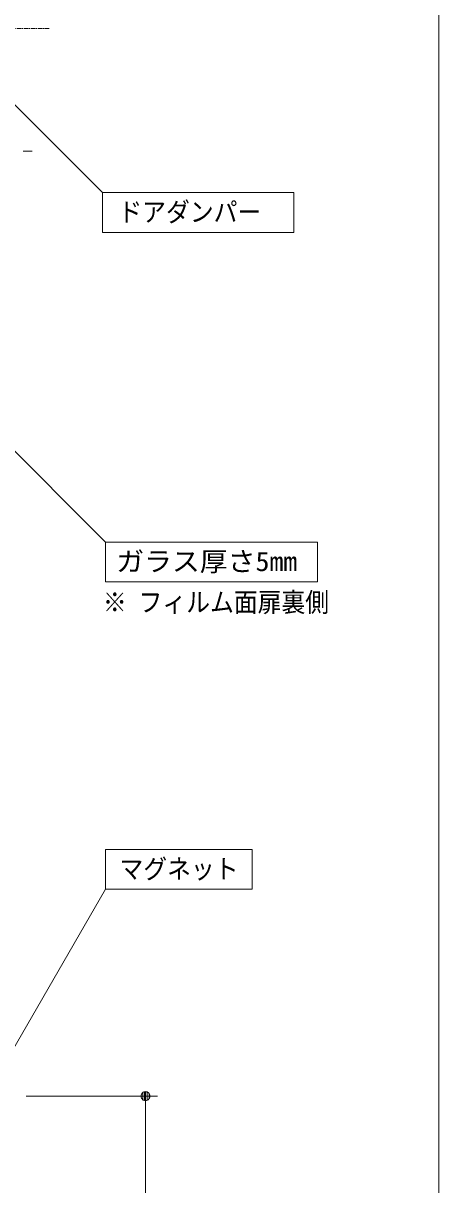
# Model space of a CAD drawing. Units: millimetres, scale not verified. Extents: x -4547 to 4547, y -2284 to 2284.
# Drawn here: x 1138 to 1659, y -697 to 760 of the extents above; entities that cross this region are included whole.
import ezdxf
from ezdxf.enums import TextEntityAlignment as Align

# ---------------------------------------------------------------- set-up
doc = ezdxf.new("R2010")
doc.units = ezdxf.units.MM
doc.header["$LTSCALE"] = 20
doc.linetypes.add('DOUBLE_CHAIN1', pattern=[8.8, 5, -1, 0.6, -0.6, 0.6, -1])
for name, color, linetype, lineweight in [('0-0_2寸法-2', 7, 'Continuous', 9), ('0-1_0', 7, 'Continuous', 9), ('0-2_2寸法-1', 7, 'Continuous', 9), ('0-3_2寸法-3', 7, 'Continuous', 9), ('0-4_3一般', 7, 'Continuous', 9), ('0-5_1図面枠', 7, 'Continuous', 9)]:
    doc.layers.add(name, color=color, linetype=linetype, lineweight=lineweight)
doc.styles.add('ＭＳ ゴシック', font='')
doc.styles.get('ＭＳ ゴシック').set_extended_font_data('MS Gothic')

# ---------------------------------------------------------------- blocks, each defined once
blk = doc.blocks.new('_Dot')
at = {"layer": '0-1_0'}
for p, q in [((-10, 0), (-20, 0)), ((9.78, 2), (-9.78, 2)), ((7.99, 6), (-7.99, 6)), ((9.16, -3.98), (-9.16, -3.98)), ((6, -7.98), (-6, -7.98))]:
    blk.add_line(p, q, dxfattribs=at)
for points in [[(10, 0), (9.92, 1.25), (9.69, 2.49), (9.3, 3.68), (8.76, 4.82), (8.09, 5.88), (7.29, 6.85), (6.37, 7.71), (5.36, 8.44), (4.26, 9.05), (3.09, 9.51), (1.87, 9.82), (0.63, 9.98), (-0.63, 9.98), (-1.87, 9.82), (-3.09, 9.51), (-4.26, 9.05), (-5.36, 8.44), (-6.37, 7.71), (-7.29, 6.85), (-8.09, 5.88), (-8.76, 4.82), (-9.3, 3.68), (-9.69, 2.49), (-9.92, 1.25), (-10, 0), (0, 0)], [(-10, 0), (-9.92, -1.25), (-9.69, -2.49), (-9.3, -3.68), (-8.76, -4.82), (-8.09, -5.88), (-7.29, -6.85), (-6.37, -7.71), (-5.36, -8.44), (-4.26, -9.05), (-3.09, -9.51), (-1.87, -9.82), (-0.63, -9.98), (0.63, -9.98), (1.87, -9.82), (3.09, -9.51), (4.26, -9.05), (5.36, -8.44), (6.37, -7.71), (7.29, -6.85), (8.09, -5.88), (8.76, -4.82), (9.3, -3.68), (9.69, -2.49), (9.92, -1.25), (10, 0), (0, 0)]]:
    blk.add_lwpolyline(points, close=True, dxfattribs=at)
blk = doc.blocks.new('グループ-27')
at = {"layer": '0-4_3一般', "linetype": 'DOUBLE_CHAIN1'}
blk.add_line((50223.3, 15080), (32547, 15080), dxfattribs=at)
blk = doc.blocks.new('グループ-34')
at = {"layer": '0-4_3一般'}
blk.add_blockref('グループ-27', (0, 0), dxfattribs=at)
blk = doc.blocks.new('グループ-114')
at = {"layer": '0-5_1図面枠'}
blk.add_lwpolyline([(-60000, 41550), (60000, 41550), (60000, -41550), (-60000, -41550)], close=True, dxfattribs=at)
blk = doc.blocks.new('図面枠')
at = {"layer": '0-5_1図面枠'}
blk.add_blockref('グループ-114', (0, 0), dxfattribs=at)

msp = doc.modelspace()

# ---------------------------------------------------------------- linework, layer by layer
at = {"layer": '0-0_2寸法-2'}
msp.add_line((1138.07, 599.77), (1149.32, 599.77), dxfattribs=at)
at = {"layer": '0-2_2寸法-1'}
for p, q in [((1141.68, -586), (1306.44, -586)), ((1291.44, -597.26), (1291.44, -1570.74))]:
    msp.add_line(p, q, dxfattribs=at)
at = {"layer": '0-3_2寸法-3'}
for p, q in [((1068.77, 716.7), (1237.47, 548)), ((1017.28, 333.43), (1241.44, 109.27)), ((1123.31, -531), (1241.44, -326.4))]:
    msp.add_line(p, q, dxfattribs=at)
for points in [[(1237.47, 548), (1477.47, 548), (1477.47, 498), (1237.47, 498)], [(1507.29, 59.27), (1241.44, 59.27), (1241.44, 109.27), (1507.29, 109.27)], [(1425.39, -326.4), (1241.44, -326.4), (1241.44, -276.4), (1425.39, -276.4)]]:
    msp.add_lwpolyline(points, close=True, dxfattribs=at)

# ---------------------------------------------------------------- block references
at = {"layer": '0-2_2寸法-1', "xscale": 0.5627563, "yscale": 0.5627563, "rotation": 90}
msp.add_blockref('_Dot', (1291.44, -586), dxfattribs=at)
at = {"layer": '0-4_3一般', "xscale": 0.05, "yscale": 0.05}
msp.add_blockref('グループ-34', (-1340.62, 0), dxfattribs=at)
at = {"layer": '0-5_1図面枠', "xscale": 0.05, "yscale": 0.05}
msp.add_blockref('図面枠', (-1340.62, 0), dxfattribs=at)

# ---------------------------------------------------------------- texts
at = {"layer": '0-3_2寸法-3', "style": 'ＭＳ ゴシック'}
for s, height, width, p in [('ドアダンパー', 24.34, 0.9, (1257.41, 504.11)), ('ガラス厚さ5mm', 24.41, 1.05, (1254.71, 65.53)), ('※ フィルム面扉裏側', 24.34, 0.9, (1237.99, 14.37)), ('マグネット', 24.34, 0.9, (1258.78, -320.36))]:
    msp.add_text(s, height=height, dxfattribs=dict(at, width=width)).set_placement(p, align=Align.BOTTOM_LEFT)

doc.saveas('drawing.dxf')
